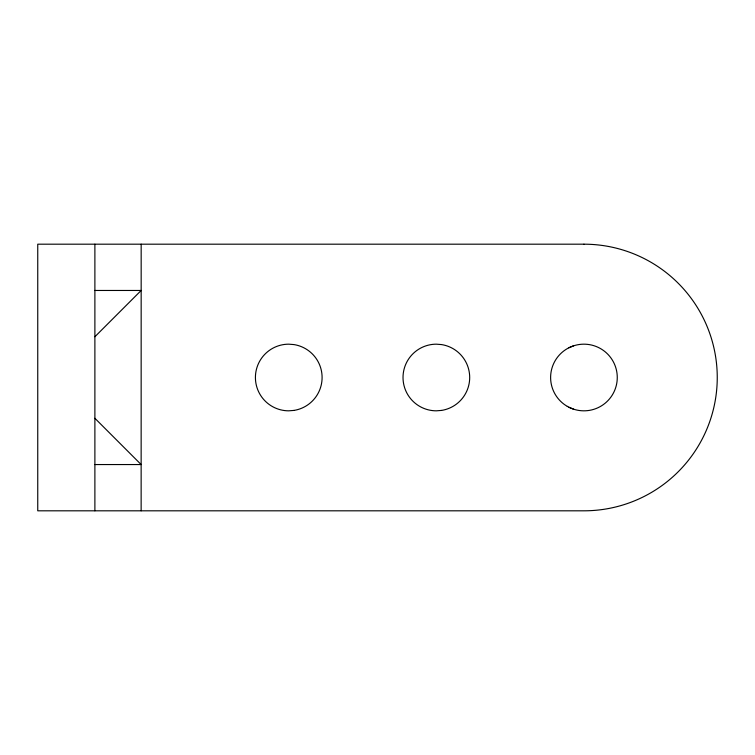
<?xml version="1.0" encoding="UTF-8"?>
<svg xmlns="http://www.w3.org/2000/svg" width="755" height="755" viewBox="0 0 755 755"><rect width="100%" height="100%" fill="white"/><g stroke="black" fill="none" stroke-linecap="round" stroke-linejoin="round"><path stroke-width="1.13" d="M94.885 336.749L141.166 290.467L141.166 244.186M568.808 347.8L573.64 345.799M94.885 290.467L141.166 290.467L141.138 510.814M94.885 464.551L141.138 464.551L94.885 418.279M568.808 407.2L573.64 409.201M94.885 244.186L94.885 510.814M293.959 410.418L288.75 410.824A33.324 33.324 0 0 1 255.416 377.5A33.324 33.324 0 0 1 288.75 344.176L293.959 344.582A33.324 33.324 0 0 1 293.959 410.418M441.552 410.418L436.343 410.824A33.324 33.324 0 0 1 403.019 377.5A33.324 33.324 0 0 1 436.343 344.176L441.552 344.582A33.324 33.324 0 0 1 441.552 410.418M583.936 244.186L37.75 244.186L37.75 510.814L583.936 510.814A133.314 133.314 0 0 0 717.25 377.5A133.314 133.314 0 0 0 583.936 244.186M567.279 406.36A33.324 33.324 0 0 0 617.269 377.5A33.324 33.324 0 0 0 567.279 348.64A33.324 33.324 0 0 0 567.279 406.36"/></g></svg>
